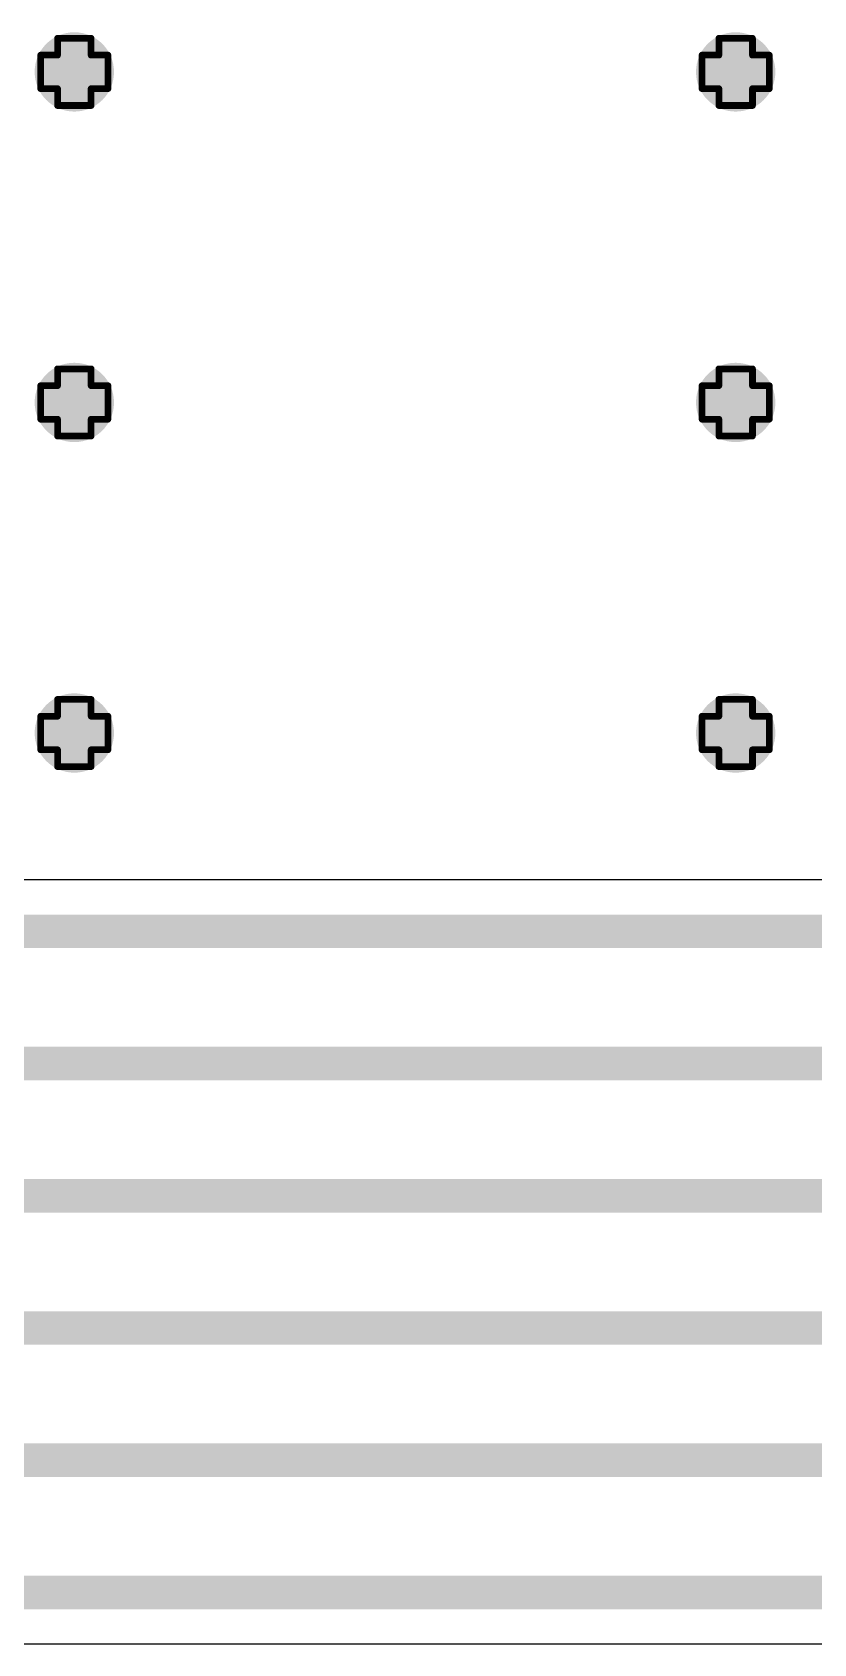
# Model space of a CAD drawing. Header units: inches. Extents: x -0.1 to 10.2, y 0 to 6.5.
# Drawn here: x 1.7591 to 1.9917, y 1.2249 to 1.7047 of the extents above; entities that cross this region are included whole.
import ezdxf

# ---------------------------------------------------------------- set-up
doc = ezdxf.new("R2010")
doc.units = ezdxf.units.IN
doc.header["$MEASUREMENT"] = 0
for name, color, linetype in [('Bottom Layer', 5, 'Continuous'), ('Drill Drawing', 1, 'Continuous'), ('Top Layer', 1, 'Continuous'), ('Via Holes', 16, 'Continuous')]:
    doc.layers.add(name, color=color, linetype=linetype)

msp = doc.modelspace()

# ---------------------------------------------------------------- hatches: boundary and pattern name
at = {"layer": 'Bottom Layer'}
h = msp.add_hatch(color=5, dxfattribs=at)
edge = h.paths.add_edge_path()
edge.add_arc((1.77165, 1.69291), 0.01181, 0, 360)
h = msp.add_hatch(color=5, dxfattribs=at)
edge = h.paths.add_edge_path()
edge.add_arc((1.9685, 1.69291), 0.01181, 0, 360)
h = msp.add_hatch(color=5, dxfattribs=at)
edge = h.paths.add_edge_path()
edge.add_arc((1.77165, 1.59449), 0.01181, 0, 360)
h = msp.add_hatch(color=5, dxfattribs=at)
edge = h.paths.add_edge_path()
edge.add_arc((1.9685, 1.59449), 0.01181, 0, 360)
h = msp.add_hatch(color=5, dxfattribs=at)
edge = h.paths.add_edge_path()
edge.add_arc((1.77165, 1.49606), 0.01181, 0, 360)
h = msp.add_hatch(color=5, dxfattribs=at)
edge = h.paths.add_edge_path()
edge.add_arc((1.9685, 1.49606), 0.01181, 0, 360)
at = {"layer": 'Top Layer'}
h = msp.add_hatch(color=1, dxfattribs=at)
edge = h.paths.add_edge_path()
edge.add_arc((1.77165, 1.69291), 0.01181, 0, 360)
h = msp.add_hatch(color=1, dxfattribs=at)
edge = h.paths.add_edge_path()
edge.add_arc((1.9685, 1.69291), 0.01181, 0, 360)
h = msp.add_hatch(color=1, dxfattribs=at)
edge = h.paths.add_edge_path()
edge.add_arc((1.77165, 1.59449), 0.01181, 0, 360)
h = msp.add_hatch(color=1, dxfattribs=at)
edge = h.paths.add_edge_path()
edge.add_arc((1.9685, 1.59449), 0.01181, 0, 360)
h = msp.add_hatch(color=1, dxfattribs=at)
edge = h.paths.add_edge_path()
edge.add_arc((1.77165, 1.49606), 0.01181, 0, 360)
h = msp.add_hatch(color=1, dxfattribs=at)
edge = h.paths.add_edge_path()
edge.add_arc((1.9685, 1.49606), 0.01181, 0, 360)
at = {"layer": 'Via Holes'}
h = msp.add_hatch(color=7, dxfattribs=at)
edge = h.paths.add_edge_path()
edge.add_arc((1.77165, 1.69291), 0.00591, 0, 360)
h = msp.add_hatch(color=7, dxfattribs=at)
edge = h.paths.add_edge_path()
edge.add_arc((1.9685, 1.69291), 0.00591, 0, 360)
h = msp.add_hatch(color=7, dxfattribs=at)
edge = h.paths.add_edge_path()
edge.add_arc((1.77165, 1.59449), 0.00591, 0, 360)
h = msp.add_hatch(color=7, dxfattribs=at)
edge = h.paths.add_edge_path()
edge.add_arc((1.9685, 1.59449), 0.00591, 0, 360)
h = msp.add_hatch(color=7, dxfattribs=at)
edge = h.paths.add_edge_path()
edge.add_arc((1.77165, 1.49606), 0.00591, 0, 360)
h = msp.add_hatch(color=7, dxfattribs=at)
edge = h.paths.add_edge_path()
edge.add_arc((1.9685, 1.49606), 0.00591, 0, 360)

# ---------------------------------------------------------------- linework, layer by layer
at = {"layer": 'Drill Drawing'}
for points in [[(1.76665, 1.69791, 0.002, 0.002, 0), (1.76665, 1.70291, 0.002, 0.002, 0)], [(1.76665, 1.70291, 0.002, 0.002, 0), (1.77665, 1.70291, 0.002, 0.002, 0)], [(1.77665, 1.69791, 0.002, 0.002, 0), (1.77665, 1.70291, 0.002, 0.002, 0)], [(1.9635, 1.69791, 0.002, 0.002, 0), (1.9635, 1.70291, 0.002, 0.002, 0)], [(1.9635, 1.70291, 0.002, 0.002, 0), (1.9735, 1.70291, 0.002, 0.002, 0)], [(1.9735, 1.69791, 0.002, 0.002, 0), (1.9735, 1.70291, 0.002, 0.002, 0)], [(1.76165, 1.68791, 0.002, 0.002, 0), (1.76165, 1.69791, 0.002, 0.002, 0)], [(1.76165, 1.69791, 0.002, 0.002, 0), (1.76665, 1.69791, 0.002, 0.002, 0)], [(1.77665, 1.69791, 0.002, 0.002, 0), (1.78165, 1.69791, 0.002, 0.002, 0)], [(1.78165, 1.68791, 0.002, 0.002, 0), (1.78165, 1.69791, 0.002, 0.002, 0)], [(1.9585, 1.68791, 0.002, 0.002, 0), (1.9585, 1.69791, 0.002, 0.002, 0)], [(1.9585, 1.69791, 0.002, 0.002, 0), (1.9635, 1.69791, 0.002, 0.002, 0)], [(1.9735, 1.69791, 0.002, 0.002, 0), (1.9785, 1.69791, 0.002, 0.002, 0)], [(1.9785, 1.68791, 0.002, 0.002, 0), (1.9785, 1.69791, 0.002, 0.002, 0)], [(1.76165, 1.68791, 0.002, 0.002, 0), (1.76665, 1.68791, 0.002, 0.002, 0)], [(1.76665, 1.68291, 0.002, 0.002, 0), (1.76665, 1.68791, 0.002, 0.002, 0)], [(1.77665, 1.68791, 0.002, 0.002, 0), (1.78165, 1.68791, 0.002, 0.002, 0)], [(1.77665, 1.68291, 0.002, 0.002, 0), (1.77665, 1.68791, 0.002, 0.002, 0)], [(1.9585, 1.68791, 0.002, 0.002, 0), (1.9635, 1.68791, 0.002, 0.002, 0)], [(1.9635, 1.68291, 0.002, 0.002, 0), (1.9635, 1.68791, 0.002, 0.002, 0)], [(1.9735, 1.68791, 0.002, 0.002, 0), (1.9785, 1.68791, 0.002, 0.002, 0)], [(1.9735, 1.68291, 0.002, 0.002, 0), (1.9735, 1.68791, 0.002, 0.002, 0)], [(1.76665, 1.68291, 0.002, 0.002, 0), (1.77665, 1.68291, 0.002, 0.002, 0)], [(1.9635, 1.68291, 0.002, 0.002, 0), (1.9735, 1.68291, 0.002, 0.002, 0)], [(1.76665, 1.59949, 0.002, 0.002, 0), (1.76665, 1.60449, 0.002, 0.002, 0)], [(1.76665, 1.60449, 0.002, 0.002, 0), (1.77665, 1.60449, 0.002, 0.002, 0)], [(1.77665, 1.59949, 0.002, 0.002, 0), (1.77665, 1.60449, 0.002, 0.002, 0)], [(1.9635, 1.59949, 0.002, 0.002, 0), (1.9635, 1.60449, 0.002, 0.002, 0)], [(1.9635, 1.60449, 0.002, 0.002, 0), (1.9735, 1.60449, 0.002, 0.002, 0)], [(1.9735, 1.59949, 0.002, 0.002, 0), (1.9735, 1.60449, 0.002, 0.002, 0)], [(1.76165, 1.58949, 0.002, 0.002, 0), (1.76165, 1.59949, 0.002, 0.002, 0)], [(1.76165, 1.59949, 0.002, 0.002, 0), (1.76665, 1.59949, 0.002, 0.002, 0)], [(1.77665, 1.59949, 0.002, 0.002, 0), (1.78165, 1.59949, 0.002, 0.002, 0)], [(1.78165, 1.58949, 0.002, 0.002, 0), (1.78165, 1.59949, 0.002, 0.002, 0)], [(1.9585, 1.58949, 0.002, 0.002, 0), (1.9585, 1.59949, 0.002, 0.002, 0)], [(1.9585, 1.59949, 0.002, 0.002, 0), (1.9635, 1.59949, 0.002, 0.002, 0)], [(1.9735, 1.59949, 0.002, 0.002, 0), (1.9785, 1.59949, 0.002, 0.002, 0)], [(1.9785, 1.58949, 0.002, 0.002, 0), (1.9785, 1.59949, 0.002, 0.002, 0)], [(1.76165, 1.58949, 0.002, 0.002, 0), (1.76665, 1.58949, 0.002, 0.002, 0)], [(1.76665, 1.58449, 0.002, 0.002, 0), (1.76665, 1.58949, 0.002, 0.002, 0)], [(1.77665, 1.58949, 0.002, 0.002, 0), (1.78165, 1.58949, 0.002, 0.002, 0)], [(1.77665, 1.58449, 0.002, 0.002, 0), (1.77665, 1.58949, 0.002, 0.002, 0)], [(1.9585, 1.58949, 0.002, 0.002, 0), (1.9635, 1.58949, 0.002, 0.002, 0)], [(1.9635, 1.58449, 0.002, 0.002, 0), (1.9635, 1.58949, 0.002, 0.002, 0)], [(1.9735, 1.58949, 0.002, 0.002, 0), (1.9785, 1.58949, 0.002, 0.002, 0)], [(1.9735, 1.58449, 0.002, 0.002, 0), (1.9735, 1.58949, 0.002, 0.002, 0)], [(1.76665, 1.58449, 0.002, 0.002, 0), (1.77665, 1.58449, 0.002, 0.002, 0)], [(1.9635, 1.58449, 0.002, 0.002, 0), (1.9735, 1.58449, 0.002, 0.002, 0)], [(1.76665, 1.50106, 0.002, 0.002, 0), (1.76665, 1.50606, 0.002, 0.002, 0)], [(1.76665, 1.50606, 0.002, 0.002, 0), (1.77665, 1.50606, 0.002, 0.002, 0)], [(1.77665, 1.50106, 0.002, 0.002, 0), (1.77665, 1.50606, 0.002, 0.002, 0)], [(1.9635, 1.50106, 0.002, 0.002, 0), (1.9635, 1.50606, 0.002, 0.002, 0)], [(1.9635, 1.50606, 0.002, 0.002, 0), (1.9735, 1.50606, 0.002, 0.002, 0)], [(1.9735, 1.50106, 0.002, 0.002, 0), (1.9735, 1.50606, 0.002, 0.002, 0)], [(1.76165, 1.49106, 0.002, 0.002, 0), (1.76165, 1.50106, 0.002, 0.002, 0)], [(1.76165, 1.50106, 0.002, 0.002, 0), (1.76665, 1.50106, 0.002, 0.002, 0)], [(1.77665, 1.50106, 0.002, 0.002, 0), (1.78165, 1.50106, 0.002, 0.002, 0)], [(1.78165, 1.49106, 0.002, 0.002, 0), (1.78165, 1.50106, 0.002, 0.002, 0)], [(1.9585, 1.49106, 0.002, 0.002, 0), (1.9585, 1.50106, 0.002, 0.002, 0)], [(1.9585, 1.50106, 0.002, 0.002, 0), (1.9635, 1.50106, 0.002, 0.002, 0)], [(1.9735, 1.50106, 0.002, 0.002, 0), (1.9785, 1.50106, 0.002, 0.002, 0)], [(1.9785, 1.49106, 0.002, 0.002, 0), (1.9785, 1.50106, 0.002, 0.002, 0)], [(1.76165, 1.49106, 0.002, 0.002, 0), (1.76665, 1.49106, 0.002, 0.002, 0)], [(1.76665, 1.48606, 0.002, 0.002, 0), (1.76665, 1.49106, 0.002, 0.002, 0)], [(1.77665, 1.49106, 0.002, 0.002, 0), (1.78165, 1.49106, 0.002, 0.002, 0)], [(1.77665, 1.48606, 0.002, 0.002, 0), (1.77665, 1.49106, 0.002, 0.002, 0)], [(1.9585, 1.49106, 0.002, 0.002, 0), (1.9635, 1.49106, 0.002, 0.002, 0)], [(1.9635, 1.48606, 0.002, 0.002, 0), (1.9635, 1.49106, 0.002, 0.002, 0)], [(1.9735, 1.49106, 0.002, 0.002, 0), (1.9785, 1.49106, 0.002, 0.002, 0)], [(1.9735, 1.48606, 0.002, 0.002, 0), (1.9735, 1.49106, 0.002, 0.002, 0)], [(1.76665, 1.48606, 0.002, 0.002, 0), (1.77665, 1.48606, 0.002, 0.002, 0)], [(1.9635, 1.48606, 0.002, 0.002, 0), (1.9735, 1.48606, 0.002, 0.002, 0)]]:
    msp.add_lwpolyline(points, format="xyseb", dxfattribs=at)
for points in [[(1.76615, 1.70291, 0.001, 0.001, 1), (1.76715, 1.70291, 0.001, 0.001, 1)], [(1.76615, 1.70291, 0.001, 0.001, 1), (1.76715, 1.70291, 0.001, 0.001, 1)], [(1.77615, 1.70291, 0.001, 0.001, 1), (1.77715, 1.70291, 0.001, 0.001, 1)], [(1.77615, 1.70291, 0.001, 0.001, 1), (1.77715, 1.70291, 0.001, 0.001, 1)], [(1.963, 1.70291, 0.001, 0.001, 1), (1.964, 1.70291, 0.001, 0.001, 1)], [(1.963, 1.70291, 0.001, 0.001, 1), (1.964, 1.70291, 0.001, 0.001, 1)], [(1.973, 1.70291, 0.001, 0.001, 1), (1.974, 1.70291, 0.001, 0.001, 1)], [(1.973, 1.70291, 0.001, 0.001, 1), (1.974, 1.70291, 0.001, 0.001, 1)], [(1.76115, 1.69791, 0.001, 0.001, 1), (1.76215, 1.69791, 0.001, 0.001, 1)], [(1.76115, 1.69791, 0.001, 0.001, 1), (1.76215, 1.69791, 0.001, 0.001, 1)], [(1.76615, 1.69791, 0.001, 0.001, 1), (1.76715, 1.69791, 0.001, 0.001, 1)], [(1.76615, 1.69791, 0.001, 0.001, 1), (1.76715, 1.69791, 0.001, 0.001, 1)], [(1.77615, 1.69791, 0.001, 0.001, 1), (1.77715, 1.69791, 0.001, 0.001, 1)], [(1.77615, 1.69791, 0.001, 0.001, 1), (1.77715, 1.69791, 0.001, 0.001, 1)], [(1.78115, 1.69791, 0.001, 0.001, 1), (1.78215, 1.69791, 0.001, 0.001, 1)], [(1.78115, 1.69791, 0.001, 0.001, 1), (1.78215, 1.69791, 0.001, 0.001, 1)], [(1.958, 1.69791, 0.001, 0.001, 1), (1.959, 1.69791, 0.001, 0.001, 1)], [(1.958, 1.69791, 0.001, 0.001, 1), (1.959, 1.69791, 0.001, 0.001, 1)], [(1.963, 1.69791, 0.001, 0.001, 1), (1.964, 1.69791, 0.001, 0.001, 1)], [(1.963, 1.69791, 0.001, 0.001, 1), (1.964, 1.69791, 0.001, 0.001, 1)], [(1.973, 1.69791, 0.001, 0.001, 1), (1.974, 1.69791, 0.001, 0.001, 1)], [(1.973, 1.69791, 0.001, 0.001, 1), (1.974, 1.69791, 0.001, 0.001, 1)], [(1.978, 1.69791, 0.001, 0.001, 1), (1.979, 1.69791, 0.001, 0.001, 1)], [(1.978, 1.69791, 0.001, 0.001, 1), (1.979, 1.69791, 0.001, 0.001, 1)], [(1.76115, 1.68791, 0.001, 0.001, 1), (1.76215, 1.68791, 0.001, 0.001, 1)], [(1.76115, 1.68791, 0.001, 0.001, 1), (1.76215, 1.68791, 0.001, 0.001, 1)], [(1.76615, 1.68791, 0.001, 0.001, 1), (1.76715, 1.68791, 0.001, 0.001, 1)], [(1.76615, 1.68791, 0.001, 0.001, 1), (1.76715, 1.68791, 0.001, 0.001, 1)], [(1.77615, 1.68791, 0.001, 0.001, 1), (1.77715, 1.68791, 0.001, 0.001, 1)], [(1.77615, 1.68791, 0.001, 0.001, 1), (1.77715, 1.68791, 0.001, 0.001, 1)], [(1.78115, 1.68791, 0.001, 0.001, 1), (1.78215, 1.68791, 0.001, 0.001, 1)], [(1.78115, 1.68791, 0.001, 0.001, 1), (1.78215, 1.68791, 0.001, 0.001, 1)], [(1.958, 1.68791, 0.001, 0.001, 1), (1.959, 1.68791, 0.001, 0.001, 1)], [(1.958, 1.68791, 0.001, 0.001, 1), (1.959, 1.68791, 0.001, 0.001, 1)], [(1.963, 1.68791, 0.001, 0.001, 1), (1.964, 1.68791, 0.001, 0.001, 1)], [(1.963, 1.68791, 0.001, 0.001, 1), (1.964, 1.68791, 0.001, 0.001, 1)], [(1.973, 1.68791, 0.001, 0.001, 1), (1.974, 1.68791, 0.001, 0.001, 1)], [(1.973, 1.68791, 0.001, 0.001, 1), (1.974, 1.68791, 0.001, 0.001, 1)], [(1.978, 1.68791, 0.001, 0.001, 1), (1.979, 1.68791, 0.001, 0.001, 1)], [(1.978, 1.68791, 0.001, 0.001, 1), (1.979, 1.68791, 0.001, 0.001, 1)], [(1.76615, 1.68291, 0.001, 0.001, 1), (1.76715, 1.68291, 0.001, 0.001, 1)], [(1.76615, 1.68291, 0.001, 0.001, 1), (1.76715, 1.68291, 0.001, 0.001, 1)], [(1.77615, 1.68291, 0.001, 0.001, 1), (1.77715, 1.68291, 0.001, 0.001, 1)], [(1.77615, 1.68291, 0.001, 0.001, 1), (1.77715, 1.68291, 0.001, 0.001, 1)], [(1.963, 1.68291, 0.001, 0.001, 1), (1.964, 1.68291, 0.001, 0.001, 1)], [(1.963, 1.68291, 0.001, 0.001, 1), (1.964, 1.68291, 0.001, 0.001, 1)], [(1.973, 1.68291, 0.001, 0.001, 1), (1.974, 1.68291, 0.001, 0.001, 1)], [(1.973, 1.68291, 0.001, 0.001, 1), (1.974, 1.68291, 0.001, 0.001, 1)], [(1.76615, 1.60449, 0.001, 0.001, 1), (1.76715, 1.60449, 0.001, 0.001, 1)], [(1.76615, 1.60449, 0.001, 0.001, 1), (1.76715, 1.60449, 0.001, 0.001, 1)], [(1.77615, 1.60449, 0.001, 0.001, 1), (1.77715, 1.60449, 0.001, 0.001, 1)], [(1.77615, 1.60449, 0.001, 0.001, 1), (1.77715, 1.60449, 0.001, 0.001, 1)], [(1.963, 1.60449, 0.001, 0.001, 1), (1.964, 1.60449, 0.001, 0.001, 1)], [(1.963, 1.60449, 0.001, 0.001, 1), (1.964, 1.60449, 0.001, 0.001, 1)], [(1.973, 1.60449, 0.001, 0.001, 1), (1.974, 1.60449, 0.001, 0.001, 1)], [(1.973, 1.60449, 0.001, 0.001, 1), (1.974, 1.60449, 0.001, 0.001, 1)], [(1.76115, 1.59949, 0.001, 0.001, 1), (1.76215, 1.59949, 0.001, 0.001, 1)], [(1.76115, 1.59949, 0.001, 0.001, 1), (1.76215, 1.59949, 0.001, 0.001, 1)], [(1.76615, 1.59949, 0.001, 0.001, 1), (1.76715, 1.59949, 0.001, 0.001, 1)], [(1.76615, 1.59949, 0.001, 0.001, 1), (1.76715, 1.59949, 0.001, 0.001, 1)], [(1.77615, 1.59949, 0.001, 0.001, 1), (1.77715, 1.59949, 0.001, 0.001, 1)], [(1.77615, 1.59949, 0.001, 0.001, 1), (1.77715, 1.59949, 0.001, 0.001, 1)], [(1.78115, 1.59949, 0.001, 0.001, 1), (1.78215, 1.59949, 0.001, 0.001, 1)], [(1.78115, 1.59949, 0.001, 0.001, 1), (1.78215, 1.59949, 0.001, 0.001, 1)], [(1.958, 1.59949, 0.001, 0.001, 1), (1.959, 1.59949, 0.001, 0.001, 1)], [(1.958, 1.59949, 0.001, 0.001, 1), (1.959, 1.59949, 0.001, 0.001, 1)], [(1.963, 1.59949, 0.001, 0.001, 1), (1.964, 1.59949, 0.001, 0.001, 1)], [(1.963, 1.59949, 0.001, 0.001, 1), (1.964, 1.59949, 0.001, 0.001, 1)], [(1.973, 1.59949, 0.001, 0.001, 1), (1.974, 1.59949, 0.001, 0.001, 1)], [(1.973, 1.59949, 0.001, 0.001, 1), (1.974, 1.59949, 0.001, 0.001, 1)], [(1.978, 1.59949, 0.001, 0.001, 1), (1.979, 1.59949, 0.001, 0.001, 1)], [(1.978, 1.59949, 0.001, 0.001, 1), (1.979, 1.59949, 0.001, 0.001, 1)], [(1.76115, 1.58949, 0.001, 0.001, 1), (1.76215, 1.58949, 0.001, 0.001, 1)], [(1.76115, 1.58949, 0.001, 0.001, 1), (1.76215, 1.58949, 0.001, 0.001, 1)], [(1.76615, 1.58949, 0.001, 0.001, 1), (1.76715, 1.58949, 0.001, 0.001, 1)], [(1.76615, 1.58949, 0.001, 0.001, 1), (1.76715, 1.58949, 0.001, 0.001, 1)], [(1.77615, 1.58949, 0.001, 0.001, 1), (1.77715, 1.58949, 0.001, 0.001, 1)], [(1.77615, 1.58949, 0.001, 0.001, 1), (1.77715, 1.58949, 0.001, 0.001, 1)], [(1.78115, 1.58949, 0.001, 0.001, 1), (1.78215, 1.58949, 0.001, 0.001, 1)], [(1.78115, 1.58949, 0.001, 0.001, 1), (1.78215, 1.58949, 0.001, 0.001, 1)], [(1.958, 1.58949, 0.001, 0.001, 1), (1.959, 1.58949, 0.001, 0.001, 1)], [(1.958, 1.58949, 0.001, 0.001, 1), (1.959, 1.58949, 0.001, 0.001, 1)], [(1.963, 1.58949, 0.001, 0.001, 1), (1.964, 1.58949, 0.001, 0.001, 1)], [(1.963, 1.58949, 0.001, 0.001, 1), (1.964, 1.58949, 0.001, 0.001, 1)], [(1.973, 1.58949, 0.001, 0.001, 1), (1.974, 1.58949, 0.001, 0.001, 1)], [(1.973, 1.58949, 0.001, 0.001, 1), (1.974, 1.58949, 0.001, 0.001, 1)], [(1.978, 1.58949, 0.001, 0.001, 1), (1.979, 1.58949, 0.001, 0.001, 1)], [(1.978, 1.58949, 0.001, 0.001, 1), (1.979, 1.58949, 0.001, 0.001, 1)], [(1.76615, 1.58449, 0.001, 0.001, 1), (1.76715, 1.58449, 0.001, 0.001, 1)], [(1.76615, 1.58449, 0.001, 0.001, 1), (1.76715, 1.58449, 0.001, 0.001, 1)], [(1.77615, 1.58449, 0.001, 0.001, 1), (1.77715, 1.58449, 0.001, 0.001, 1)], [(1.77615, 1.58449, 0.001, 0.001, 1), (1.77715, 1.58449, 0.001, 0.001, 1)], [(1.963, 1.58449, 0.001, 0.001, 1), (1.964, 1.58449, 0.001, 0.001, 1)], [(1.963, 1.58449, 0.001, 0.001, 1), (1.964, 1.58449, 0.001, 0.001, 1)], [(1.973, 1.58449, 0.001, 0.001, 1), (1.974, 1.58449, 0.001, 0.001, 1)], [(1.973, 1.58449, 0.001, 0.001, 1), (1.974, 1.58449, 0.001, 0.001, 1)], [(1.76615, 1.50606, 0.001, 0.001, 1), (1.76715, 1.50606, 0.001, 0.001, 1)], [(1.76615, 1.50606, 0.001, 0.001, 1), (1.76715, 1.50606, 0.001, 0.001, 1)], [(1.77615, 1.50606, 0.001, 0.001, 1), (1.77715, 1.50606, 0.001, 0.001, 1)], [(1.77615, 1.50606, 0.001, 0.001, 1), (1.77715, 1.50606, 0.001, 0.001, 1)], [(1.963, 1.50606, 0.001, 0.001, 1), (1.964, 1.50606, 0.001, 0.001, 1)], [(1.963, 1.50606, 0.001, 0.001, 1), (1.964, 1.50606, 0.001, 0.001, 1)], [(1.973, 1.50606, 0.001, 0.001, 1), (1.974, 1.50606, 0.001, 0.001, 1)], [(1.973, 1.50606, 0.001, 0.001, 1), (1.974, 1.50606, 0.001, 0.001, 1)], [(1.76115, 1.50106, 0.001, 0.001, 1), (1.76215, 1.50106, 0.001, 0.001, 1)], [(1.76115, 1.50106, 0.001, 0.001, 1), (1.76215, 1.50106, 0.001, 0.001, 1)], [(1.76615, 1.50106, 0.001, 0.001, 1), (1.76715, 1.50106, 0.001, 0.001, 1)], [(1.76615, 1.50106, 0.001, 0.001, 1), (1.76715, 1.50106, 0.001, 0.001, 1)], [(1.77615, 1.50106, 0.001, 0.001, 1), (1.77715, 1.50106, 0.001, 0.001, 1)], [(1.77615, 1.50106, 0.001, 0.001, 1), (1.77715, 1.50106, 0.001, 0.001, 1)], [(1.78115, 1.50106, 0.001, 0.001, 1), (1.78215, 1.50106, 0.001, 0.001, 1)], [(1.78115, 1.50106, 0.001, 0.001, 1), (1.78215, 1.50106, 0.001, 0.001, 1)], [(1.958, 1.50106, 0.001, 0.001, 1), (1.959, 1.50106, 0.001, 0.001, 1)], [(1.958, 1.50106, 0.001, 0.001, 1), (1.959, 1.50106, 0.001, 0.001, 1)], [(1.963, 1.50106, 0.001, 0.001, 1), (1.964, 1.50106, 0.001, 0.001, 1)], [(1.963, 1.50106, 0.001, 0.001, 1), (1.964, 1.50106, 0.001, 0.001, 1)], [(1.973, 1.50106, 0.001, 0.001, 1), (1.974, 1.50106, 0.001, 0.001, 1)], [(1.973, 1.50106, 0.001, 0.001, 1), (1.974, 1.50106, 0.001, 0.001, 1)], [(1.978, 1.50106, 0.001, 0.001, 1), (1.979, 1.50106, 0.001, 0.001, 1)], [(1.978, 1.50106, 0.001, 0.001, 1), (1.979, 1.50106, 0.001, 0.001, 1)], [(1.76115, 1.49106, 0.001, 0.001, 1), (1.76215, 1.49106, 0.001, 0.001, 1)], [(1.76115, 1.49106, 0.001, 0.001, 1), (1.76215, 1.49106, 0.001, 0.001, 1)], [(1.76615, 1.49106, 0.001, 0.001, 1), (1.76715, 1.49106, 0.001, 0.001, 1)], [(1.76615, 1.49106, 0.001, 0.001, 1), (1.76715, 1.49106, 0.001, 0.001, 1)], [(1.77615, 1.49106, 0.001, 0.001, 1), (1.77715, 1.49106, 0.001, 0.001, 1)], [(1.77615, 1.49106, 0.001, 0.001, 1), (1.77715, 1.49106, 0.001, 0.001, 1)], [(1.78115, 1.49106, 0.001, 0.001, 1), (1.78215, 1.49106, 0.001, 0.001, 1)], [(1.78115, 1.49106, 0.001, 0.001, 1), (1.78215, 1.49106, 0.001, 0.001, 1)], [(1.958, 1.49106, 0.001, 0.001, 1), (1.959, 1.49106, 0.001, 0.001, 1)], [(1.958, 1.49106, 0.001, 0.001, 1), (1.959, 1.49106, 0.001, 0.001, 1)], [(1.963, 1.49106, 0.001, 0.001, 1), (1.964, 1.49106, 0.001, 0.001, 1)], [(1.963, 1.49106, 0.001, 0.001, 1), (1.964, 1.49106, 0.001, 0.001, 1)], [(1.973, 1.49106, 0.001, 0.001, 1), (1.974, 1.49106, 0.001, 0.001, 1)], [(1.973, 1.49106, 0.001, 0.001, 1), (1.974, 1.49106, 0.001, 0.001, 1)], [(1.978, 1.49106, 0.001, 0.001, 1), (1.979, 1.49106, 0.001, 0.001, 1)], [(1.978, 1.49106, 0.001, 0.001, 1), (1.979, 1.49106, 0.001, 0.001, 1)], [(1.76615, 1.48606, 0.001, 0.001, 1), (1.76715, 1.48606, 0.001, 0.001, 1)], [(1.76615, 1.48606, 0.001, 0.001, 1), (1.76715, 1.48606, 0.001, 0.001, 1)], [(1.77615, 1.48606, 0.001, 0.001, 1), (1.77715, 1.48606, 0.001, 0.001, 1)], [(1.77615, 1.48606, 0.001, 0.001, 1), (1.77715, 1.48606, 0.001, 0.001, 1)], [(1.963, 1.48606, 0.001, 0.001, 1), (1.964, 1.48606, 0.001, 0.001, 1)], [(1.963, 1.48606, 0.001, 0.001, 1), (1.964, 1.48606, 0.001, 0.001, 1)], [(1.973, 1.48606, 0.001, 0.001, 1), (1.974, 1.48606, 0.001, 0.001, 1)], [(1.973, 1.48606, 0.001, 0.001, 1), (1.974, 1.48606, 0.001, 0.001, 1)]]:
    msp.add_lwpolyline(points, format="xyseb", close=True, dxfattribs=at)
at = {"layer": 'Top Layer'}
for p, q in [((2.2435, 1.4523), (1.32972, 1.4523)), ((1.62972, 1.22486), (2.5435, 1.22486))]:
    msp.add_line(p, q, dxfattribs=at)
for points in [[(1.31417, 1.43701, 0.01, 0.01, 0), (2.25905, 1.43701, 0.01, 0.01, 0)], [(1.53543, 1.39764, 0.01, 0.01, 0), (2.48031, 1.39764, 0.01, 0.01, 0)], [(1.27953, 1.35827, 0.01, 0.01, 0), (2.22441, 1.35827, 0.01, 0.01, 0)], [(1.5748, 1.3189, 0.01, 0.01, 0), (2.51968, 1.3189, 0.01, 0.01, 0)], [(1.23543, 1.27953, 0.01, 0.01, 0), (2.18031, 1.27953, 0.01, 0.01, 0)], [(1.61417, 1.24016, 0.01, 0.01, 0), (2.55905, 1.24016, 0.01, 0.01, 0)]]:
    msp.add_lwpolyline(points, format="xyseb", dxfattribs=at)

doc.saveas('drawing.dxf')
